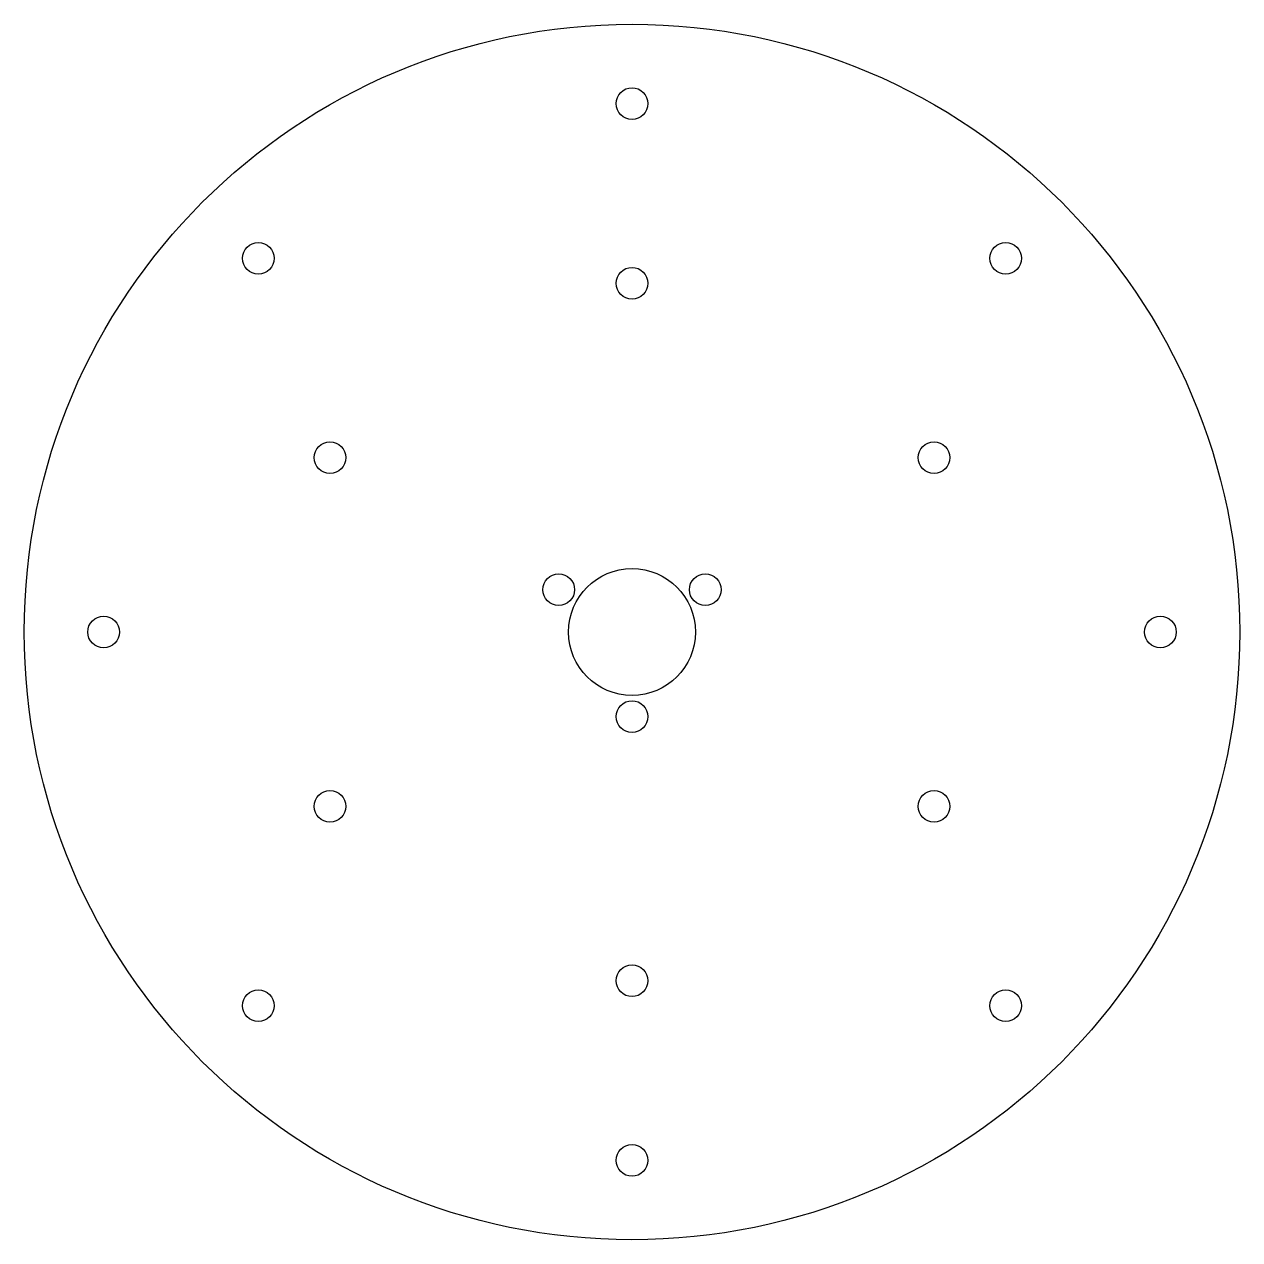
# Model space of a CAD drawing. Header units: millimetres. Extents: x -58 to 58, y -58 to 58.
import ezdxf

# ---------------------------------------------------------------- set-up
doc = ezdxf.new("R2010")
doc.units = ezdxf.units.MM

msp = doc.modelspace()

# ---------------------------------------------------------------- linework, layer by layer
at = {"color": 7, "linetype": 'Continuous', "lineweight": 25}
for centre, radius in [((0, 0), 57.5), ((0, 50), 1.5), ((-35.36, 35.36), 1.5), ((35.36, 35.36), 1.5), ((0, 33), 1.5), ((-28.58, 16.5), 1.5), ((28.58, 16.5), 1.5), ((0, 0), 6), ((-6.93, 4), 1.5), ((6.93, 4), 1.5), ((-50, 0), 1.5), ((50, 0), 1.5), ((0, -8), 1.5), ((-28.58, -16.5), 1.5), ((28.58, -16.5), 1.5), ((0, -33), 1.5), ((-35.36, -35.36), 1.5), ((35.36, -35.36), 1.5), ((0, -50), 1.5)]:
    msp.add_circle(centre, radius, dxfattribs=at)

doc.saveas('drawing.dxf')
